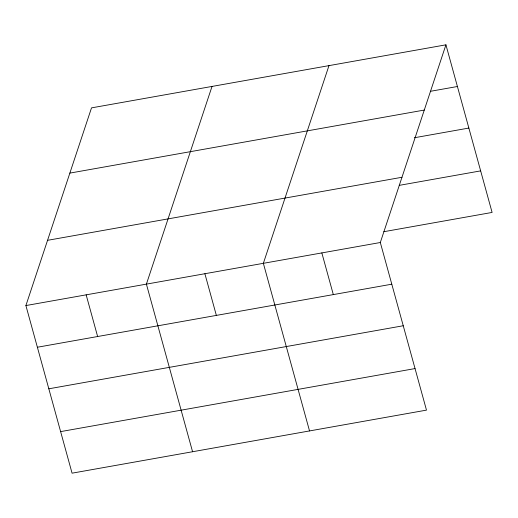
<?xml version="1.0" encoding="UTF-8"?>
<svg xmlns="http://www.w3.org/2000/svg" width="518" height="518" viewBox="0 0 518 518"><rect width="100%" height="100%" fill="white"/><g stroke="black" fill="none" stroke-linecap="round" stroke-linejoin="round"><path stroke-width="0.78" d="M445.933 44.826L380.316 242.515L426.489 410.126L72.067 473.174L25.9 305.562L91.511 107.873L445.933 44.826L492.1 212.438L383.838 231.701M212.017 86.435L146.4 284.123L192.573 451.741M328.975 65.631L263.358 263.319L309.531 430.931M430.542 91.285L457.413 86.506M69.859 173.109L424.281 110.062M414.329 137.762L468.861 128.063M47.552 240.326L401.968 177.273M399.255 185.36L480.652 170.882M25.9 305.562L380.316 242.515M37.38 347.241L391.796 284.194M48.828 388.798L403.244 325.751M60.619 431.617L415.041 368.57M321.84 252.913L333.32 294.6M204.882 273.718L216.362 315.404M86.15 294.839L97.63 336.525"/></g></svg>
